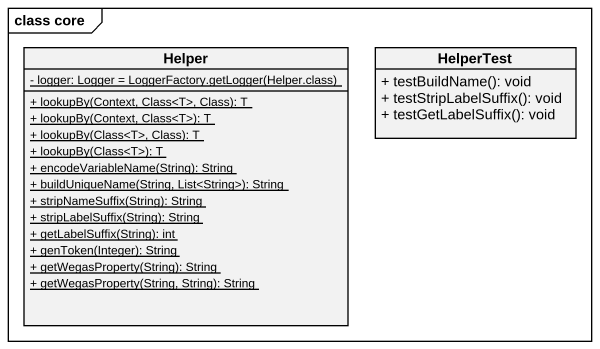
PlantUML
@startuml
mainframe class core
hide circle
hide empty members
skinparam classAttributeIconSize 0
class Helper {
  {static} {field} - logger: Logger = LoggerFactory.getLogger(Helper.class)
  {static} + lookupBy(Context, Class<T>, Class): T
  {static} + lookupBy(Context, Class<T>): T
  {static} + lookupBy(Class<T>, Class): T
  {static} + lookupBy(Class<T>): T
  {static} + encodeVariableName(String): String
  {static} + buildUniqueName(String, List<String>): String
  {static} + stripNameSuffix(String): String
  {static} + stripLabelSuffix(String): String
  {static} + getLabelSuffix(String): int
  {static} + genToken(Integer): String
  {static} + getWegasProperty(String): String
  {static} + getWegasProperty(String, String): String
}
class HelperTest {
  + testBuildName(): void
  + testStripLabelSuffix(): void
  + testGetLabelSuffix(): void
}
@enduml
